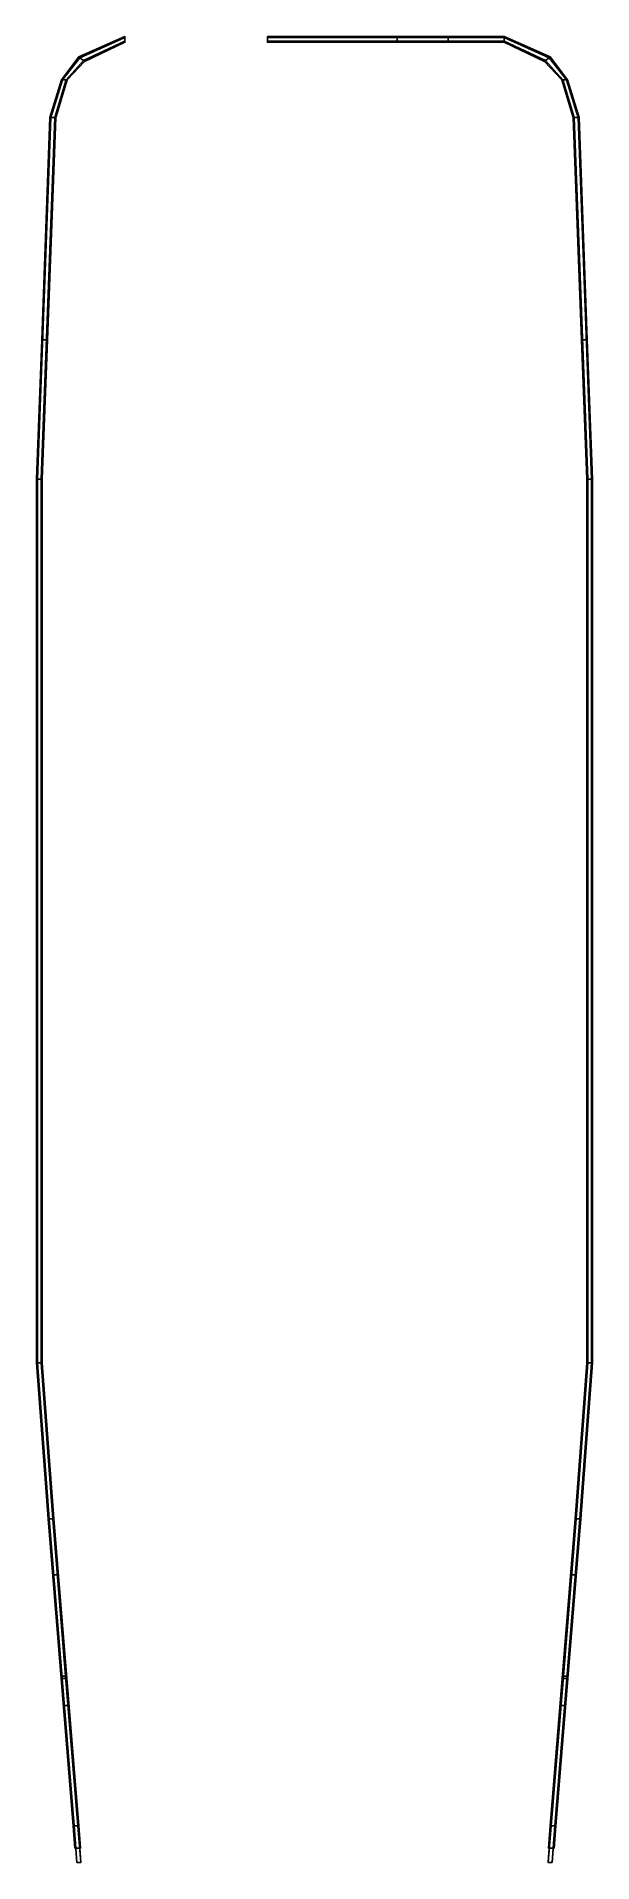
# Model space of a CAD drawing. Extents: x -2.9 to 2.9, y -9.4 to 9.6.
import ezdxf

# ---------------------------------------------------------------- set-up
doc = ezdxf.new("R2010")
doc.units = 0
doc.layers.add('RAILINGS', color=6, linetype='CONTINUOUS')

msp = doc.modelspace()

# ---------------------------------------------------------------- linework, layer by layer
at = {"layer": 'RAILINGS'}
for points in [[(-1.97, 9.54, 1.89), (-2.44, 9.33, 1.89), (-2.45, 9.34, 1.92), (-1.97, 9.55, 1.92)], [(-2.45, 9.34, 1.96), (-2.44, 9.33, 1.99), (-1.97, 9.54, 1.99), (-1.97, 9.55, 1.96)], [(-2.45, 9.34, 1.92), (-2.45, 9.34, 1.96), (-1.97, 9.55, 1.96), (-1.97, 9.55, 1.92)], [(-1.97, 9.54, 0.56), (-2.44, 9.33, 0.56), (-2.44, 9.33, 1.89), (-1.97, 9.54, 1.89)], [(-1.97, 9.54, 1.99), (-2.44, 9.33, 1.99), (-2.4, 9.3, 1.99), (-1.97, 9.5, 1.99)], [(-2.4, 9.3, 1.89), (-2.4, 9.3, 0.56), (-1.97, 9.5, 0.56), (-1.97, 9.5, 1.89)], [(-2.39, 9.29, 1.92), (-2.4, 9.3, 1.89), (-1.97, 9.5, 1.89), (-1.97, 9.49, 1.92)], [(-1.97, 9.5, 1.99), (-2.4, 9.3, 1.99), (-2.39, 9.29, 1.96), (-1.97, 9.49, 1.96)], [(-1.97, 9.49, 1.96), (-2.39, 9.29, 1.96), (-2.39, 9.29, 1.92), (-1.97, 9.49, 1.92)], [(1.97, 9.55, 1.92), (1.97, 9.54, 1.89), (-0.49, 9.54, 1.89), (-0.49, 9.55, 1.92)], [(-0.49, 9.54, 1.99), (1.97, 9.54, 1.99), (1.97, 9.55, 1.96), (-0.49, 9.55, 1.96)], [(-0.49, 9.55, 1.96), (1.97, 9.55, 1.96), (1.97, 9.55, 1.92), (-0.49, 9.55, 1.92)], [(1.39, 9.54, 1.5), (1.97, 9.54, 0.56), (-0.49, 9.54, 0.56), (0.86, 9.54, 1.5)], [(-0.49, 9.5, 1.99), (1.97, 9.5, 1.99), (1.97, 9.54, 1.99), (-0.49, 9.54, 1.99)], [(0.86, 9.54, 1.67), (0.86, 9.54, 1.5), (-0.49, 9.54, 0.56), (-0.49, 9.54, 1.89)], [(1.97, 9.54, 1.89), (1.39, 9.54, 1.67), (0.86, 9.54, 1.67), (-0.49, 9.54, 1.89)], [(-0.49, 9.5, 0.56), (1.97, 9.5, 0.56), (1.39, 9.5, 1.5), (0.86, 9.5, 1.5)], [(-0.49, 9.5, 1.89), (1.97, 9.5, 1.89), (1.97, 9.49, 1.92), (-0.49, 9.49, 1.92)], [(1.97, 9.49, 1.96), (1.97, 9.5, 1.99), (-0.49, 9.5, 1.99), (-0.49, 9.49, 1.96)], [(-0.49, 9.5, 0.56), (0.86, 9.5, 1.5), (0.86, 9.5, 1.67), (-0.49, 9.5, 1.89)], [(0.86, 9.5, 1.67), (1.39, 9.5, 1.67), (1.97, 9.5, 1.89), (-0.49, 9.5, 1.89)], [(1.97, 9.49, 1.92), (1.97, 9.49, 1.96), (-0.49, 9.49, 1.96), (-0.49, 9.49, 1.92)], [(0.86, 9.54, 1.5), (0.86, 9.5, 1.5), (1.39, 9.5, 1.5), (1.39, 9.54, 1.5)], [(0.86, 9.54, 1.67), (0.86, 9.5, 1.67), (0.86, 9.5, 1.5), (0.86, 9.54, 1.5)], [(1.39, 9.54, 1.67), (1.39, 9.5, 1.67), (0.86, 9.5, 1.67), (0.86, 9.54, 1.67)], [(1.39, 9.54, 1.5), (1.39, 9.5, 1.5), (1.39, 9.5, 1.67), (1.39, 9.54, 1.67)], [(1.97, 9.54, 1.89), (1.97, 9.54, 0.56), (1.39, 9.54, 1.5), (1.39, 9.54, 1.67)], [(1.39, 9.5, 1.5), (1.97, 9.5, 0.56), (1.97, 9.5, 1.89), (1.39, 9.5, 1.67)], [(2.45, 9.34, 1.92), (2.44, 9.33, 1.89), (1.97, 9.54, 1.89), (1.97, 9.55, 1.92)], [(1.97, 9.54, 1.99), (2.44, 9.33, 1.99), (2.45, 9.34, 1.96), (1.97, 9.55, 1.96)], [(1.97, 9.55, 1.96), (2.45, 9.34, 1.96), (2.45, 9.34, 1.92), (1.97, 9.55, 1.92)], [(2.44, 9.33, 1.89), (2.44, 9.33, 0.56), (1.97, 9.54, 0.56), (1.97, 9.54, 1.89)], [(1.97, 9.5, 1.99), (2.4, 9.3, 1.99), (2.44, 9.33, 1.99), (1.97, 9.54, 1.99)], [(1.97, 9.5, 0.56), (2.4, 9.3, 0.56), (2.4, 9.3, 1.89), (1.97, 9.5, 1.89)], [(1.97, 9.5, 1.89), (2.4, 9.3, 1.89), (2.39, 9.29, 1.92), (1.97, 9.49, 1.92)], [(2.39, 9.29, 1.96), (2.4, 9.3, 1.99), (1.97, 9.5, 1.99), (1.97, 9.49, 1.96)], [(2.39, 9.29, 1.92), (2.39, 9.29, 1.96), (1.97, 9.49, 1.96), (1.97, 9.49, 1.92)], [(-2.63, 9.1, 1.92), (-2.63, 9.1, 1.96), (-2.45, 9.34, 1.96), (-2.45, 9.34, 1.92)], [(-2.63, 9.1, 1.96), (-2.62, 9.1, 1.99), (-2.44, 9.33, 1.99), (-2.45, 9.34, 1.96)], [(-2.44, 9.33, 1.89), (-2.62, 9.1, 1.89), (-2.63, 9.1, 1.92), (-2.45, 9.34, 1.92)], [(-2.44, 9.33, 0.56), (-2.62, 9.1, 0.56), (-2.62, 9.1, 1.89), (-2.44, 9.33, 1.89)], [(-2.44, 9.33, 1.99), (-2.62, 9.1, 1.99), (-2.58, 9.1, 1.99), (-2.4, 9.3, 1.99)], [(-2.58, 9.1, 1.89), (-2.58, 9.1, 0.56), (-2.4, 9.3, 0.56), (-2.4, 9.3, 1.89)], [(-2.4, 9.3, 1.99), (-2.58, 9.1, 1.99), (-2.57, 9.1, 1.96), (-2.39, 9.29, 1.96)], [(-2.57, 9.1, 1.92), (-2.58, 9.1, 1.89), (-2.4, 9.3, 1.89), (-2.39, 9.29, 1.92)], [(2.57, 9.1, 1.96), (2.58, 9.1, 1.99), (2.4, 9.3, 1.99), (2.39, 9.29, 1.96)], [(2.4, 9.3, 1.89), (2.58, 9.1, 1.89), (2.57, 9.1, 1.92), (2.39, 9.29, 1.92)], [(2.4, 9.3, 1.99), (2.58, 9.1, 1.99), (2.62, 9.1, 1.99), (2.44, 9.33, 1.99)], [(2.4, 9.3, 0.56), (2.58, 9.1, 0.56), (2.58, 9.1, 1.89), (2.4, 9.3, 1.89)], [(2.44, 9.33, 1.99), (2.62, 9.1, 1.99), (2.63, 9.1, 1.96), (2.45, 9.34, 1.96)], [(2.63, 9.1, 1.92), (2.62, 9.1, 1.89), (2.44, 9.33, 1.89), (2.45, 9.34, 1.92)], [(2.62, 9.1, 1.89), (2.62, 9.1, 0.56), (2.44, 9.33, 0.56), (2.44, 9.33, 1.89)], [(2.45, 9.34, 1.96), (2.63, 9.1, 1.96), (2.63, 9.1, 1.92), (2.45, 9.34, 1.92)], [(-2.39, 9.29, 1.96), (-2.57, 9.1, 1.96), (-2.57, 9.1, 1.92), (-2.39, 9.29, 1.92)], [(2.57, 9.1, 1.92), (2.57, 9.1, 1.96), (2.39, 9.29, 1.96), (2.39, 9.29, 1.92)], [(-2.62, 9.1, 1.89), (-2.74, 8.71, 1.89), (-2.75, 8.71, 1.92), (-2.63, 9.1, 1.92)], [(-2.75, 8.71, 1.96), (-2.74, 8.71, 1.99), (-2.62, 9.1, 1.99), (-2.63, 9.1, 1.96)], [(-2.75, 8.71, 1.92), (-2.75, 8.71, 1.96), (-2.63, 9.1, 1.96), (-2.63, 9.1, 1.92)], [(-2.62, 9.1, 0.56), (-2.74, 8.71, 0.56), (-2.74, 8.71, 1.89), (-2.62, 9.1, 1.89)], [(-2.62, 9.1, 1.99), (-2.74, 8.71, 1.99), (-2.7, 8.71, 1.99), (-2.58, 9.1, 1.99)], [(-2.7, 8.71, 1.89), (-2.7, 8.71, 0.56), (-2.58, 9.1, 0.56), (-2.58, 9.1, 1.89)], [(-2.69, 8.71, 1.92), (-2.7, 8.71, 1.89), (-2.58, 9.1, 1.89), (-2.57, 9.1, 1.92)], [(-2.58, 9.1, 1.99), (-2.7, 8.71, 1.99), (-2.69, 8.71, 1.96), (-2.57, 9.1, 1.96)], [(-2.57, 9.1, 1.96), (-2.69, 8.71, 1.96), (-2.69, 8.71, 1.92), (-2.57, 9.1, 1.92)], [(2.58, 9.1, 1.89), (2.7, 8.71, 1.89), (2.69, 8.71, 1.92), (2.57, 9.1, 1.92)], [(2.69, 8.71, 1.96), (2.7, 8.71, 1.99), (2.58, 9.1, 1.99), (2.57, 9.1, 1.96)], [(2.69, 8.71, 1.92), (2.69, 8.71, 1.96), (2.57, 9.1, 1.96), (2.57, 9.1, 1.92)], [(2.58, 9.1, 0.56), (2.7, 8.71, 0.56), (2.7, 8.71, 1.89), (2.58, 9.1, 1.89)], [(2.58, 9.1, 1.99), (2.7, 8.71, 1.99), (2.74, 8.71, 1.99), (2.62, 9.1, 1.99)], [(2.74, 8.71, 1.89), (2.74, 8.71, 0.56), (2.62, 9.1, 0.56), (2.62, 9.1, 1.89)], [(2.75, 8.71, 1.92), (2.74, 8.71, 1.89), (2.62, 9.1, 1.89), (2.63, 9.1, 1.92)], [(2.62, 9.1, 1.99), (2.74, 8.71, 1.99), (2.75, 8.71, 1.96), (2.63, 9.1, 1.96)], [(2.63, 9.1, 1.96), (2.75, 8.71, 1.96), (2.75, 8.71, 1.92), (2.63, 9.1, 1.92)], [(-2.74, 8.71, 0.56), (-2.88, 4.95, 0.56), (-2.88, 4.95, 1.52), (-2.74, 8.71, 1.89)], [(-2.74, 8.71, 1.89), (-2.88, 4.95, 1.52), (-2.826, 6.4, 1.89)], [(-2.84, 4.95, 1.52), (-2.84, 4.95, 0.56), (-2.7, 8.71, 0.56), (-2.7, 8.71, 1.89)], [(-2.786, 6.4, 1.89), (-2.84, 4.95, 1.52), (-2.7, 8.71, 1.89), (-2.786, 6.4, 1.89)], [(-2.74, 8.71, 1.89), (-2.826, 6.4, 1.89), (-2.836, 6.4, 1.92), (-2.75, 8.71, 1.92)], [(-2.836, 6.4, 1.96), (-2.826, 6.4, 1.99), (-2.74, 8.71, 1.99), (-2.75, 8.71, 1.96)], [(-2.836, 6.4, 1.92), (-2.836, 6.4, 1.96), (-2.75, 8.71, 1.96), (-2.75, 8.71, 1.92)], [(-2.74, 8.71, 1.99), (-2.826, 6.4, 1.99), (-2.786, 6.4, 1.99), (-2.7, 8.71, 1.99)], [(-2.776, 6.4, 1.92), (-2.786, 6.4, 1.89), (-2.7, 8.71, 1.89), (-2.69, 8.71, 1.92)], [(-2.7, 8.71, 1.99), (-2.786, 6.4, 1.99), (-2.776, 6.4, 1.96), (-2.69, 8.71, 1.96)], [(-2.69, 8.71, 1.96), (-2.776, 6.4, 1.96), (-2.776, 6.4, 1.92), (-2.69, 8.71, 1.92)], [(2.776, 6.4, 1.92), (2.776, 6.4, 1.96), (2.69, 8.71, 1.96), (2.69, 8.71, 1.92)], [(2.776, 6.4, 1.96), (2.786, 6.4, 1.99), (2.7, 8.71, 1.99), (2.69, 8.71, 1.96)], [(2.7, 8.71, 1.89), (2.786, 6.4, 1.89), (2.776, 6.4, 1.92), (2.69, 8.71, 1.92)], [(2.7, 8.71, 0.56), (2.84, 4.95, 0.56), (2.84, 4.95, 1.52), (2.7, 8.71, 1.89)], [(2.7, 8.71, 1.99), (2.786, 6.4, 1.99), (2.826, 6.4, 1.99), (2.74, 8.71, 1.99)], [(2.7, 8.71, 1.89), (2.84, 4.95, 1.52), (2.786, 6.4, 1.89)], [(2.88, 4.95, 1.52), (2.88, 4.95, 0.56), (2.74, 8.71, 0.56), (2.74, 8.71, 1.89)], [(2.74, 8.71, 1.99), (2.826, 6.4, 1.99), (2.836, 6.4, 1.96), (2.75, 8.71, 1.96)], [(2.836, 6.4, 1.92), (2.826, 6.4, 1.89), (2.74, 8.71, 1.89), (2.75, 8.71, 1.92)], [(2.826, 6.4, 1.89), (2.88, 4.95, 1.52), (2.74, 8.71, 1.89), (2.826, 6.4, 1.89)], [(2.75, 8.71, 1.96), (2.836, 6.4, 1.96), (2.836, 6.4, 1.92), (2.75, 8.71, 1.92)], [(-2.89, 4.95, 1.55), (-2.89, 4.95, 1.59), (-2.836, 6.4, 1.96), (-2.836, 6.4, 1.92)], [(-2.826, 6.4, 1.89), (-2.88, 4.95, 1.52), (-2.89, 4.95, 1.55), (-2.836, 6.4, 1.92)], [(-2.89, 4.95, 1.59), (-2.88, 4.95, 1.62), (-2.826, 6.4, 1.99), (-2.836, 6.4, 1.96)], [(-2.826, 6.4, 1.99), (-2.88, 4.95, 1.62), (-2.84, 4.95, 1.62), (-2.786, 6.4, 1.99)], [(-2.83, 4.95, 1.55), (-2.84, 4.95, 1.52), (-2.786, 6.4, 1.89), (-2.776, 6.4, 1.92)], [(-2.786, 6.4, 1.99), (-2.84, 4.95, 1.62), (-2.83, 4.95, 1.59), (-2.776, 6.4, 1.96)], [(-2.776, 6.4, 1.96), (-2.83, 4.95, 1.59), (-2.83, 4.95, 1.55), (-2.776, 6.4, 1.92)], [(2.83, 4.95, 1.55), (2.83, 4.95, 1.59), (2.776, 6.4, 1.96), (2.776, 6.4, 1.92)], [(2.786, 6.4, 1.89), (2.84, 4.95, 1.52), (2.83, 4.95, 1.55), (2.776, 6.4, 1.92)], [(2.83, 4.95, 1.59), (2.84, 4.95, 1.62), (2.786, 6.4, 1.99), (2.776, 6.4, 1.96)], [(2.786, 6.4, 1.99), (2.84, 4.95, 1.62), (2.88, 4.95, 1.62), (2.826, 6.4, 1.99)], [(2.89, 4.95, 1.55), (2.88, 4.95, 1.52), (2.826, 6.4, 1.89), (2.836, 6.4, 1.92)], [(2.826, 6.4, 1.99), (2.88, 4.95, 1.62), (2.89, 4.95, 1.59), (2.836, 6.4, 1.96)], [(2.836, 6.4, 1.96), (2.89, 4.95, 1.59), (2.89, 4.95, 1.55), (2.836, 6.4, 1.92)], [(-2.89, -4.23, 1.7), (-2.88, -4.23, 1.73), (-2.88, 4.95, 1.62), (-2.89, 4.95, 1.59)], [(-2.89, -4.23, 1.66), (-2.89, -4.23, 1.7), (-2.89, 4.95, 1.59), (-2.89, 4.95, 1.55)], [(-2.88, 4.95, 1.52), (-2.88, -4.23, 1.63), (-2.89, -4.23, 1.66), (-2.89, 4.95, 1.55)], [(-2.88, 4.95, 1.62), (-2.88, -4.23, 1.73), (-2.84, -4.23, 1.73), (-2.84, 4.95, 1.62)], [(-2.88, 4.95, 0.56), (-2.88, -4.23, 0.67), (-2.88, -4.23, 1.63), (-2.88, 4.95, 1.52)], [(-2.84, 4.95, 1.62), (-2.84, -4.23, 1.73), (-2.83, -4.23, 1.7), (-2.83, 4.95, 1.59)], [(-2.83, -4.23, 1.66), (-2.84, -4.23, 1.63), (-2.84, 4.95, 1.52), (-2.83, 4.95, 1.55)], [(-2.84, -4.23, 1.63), (-2.84, -4.23, 0.67), (-2.84, 4.95, 0.56), (-2.84, 4.95, 1.52)], [(-2.83, 4.95, 1.59), (-2.83, -4.23, 1.7), (-2.83, -4.23, 1.66), (-2.83, 4.95, 1.55)], [(2.84, 4.95, 1.52), (2.84, -4.23, 1.63), (2.83, -4.23, 1.66), (2.83, 4.95, 1.55)], [(2.83, -4.23, 1.7), (2.84, -4.23, 1.73), (2.84, 4.95, 1.62), (2.83, 4.95, 1.59)], [(2.83, -4.23, 1.66), (2.83, -4.23, 1.7), (2.83, 4.95, 1.59), (2.83, 4.95, 1.55)], [(2.84, 4.95, 0.56), (2.84, -4.23, 0.67), (2.84, -4.23, 1.63), (2.84, 4.95, 1.52)], [(2.84, 4.95, 1.62), (2.84, -4.23, 1.73), (2.88, -4.23, 1.73), (2.88, 4.95, 1.62)], [(2.88, -4.23, 1.63), (2.88, -4.23, 0.67), (2.88, 4.95, 0.56), (2.88, 4.95, 1.52)], [(2.89, -4.23, 1.66), (2.88, -4.23, 1.63), (2.88, 4.95, 1.52), (2.89, 4.95, 1.55)], [(2.88, 4.95, 1.62), (2.88, -4.23, 1.73), (2.89, -4.23, 1.7), (2.89, 4.95, 1.59)], [(2.89, 4.95, 1.59), (2.89, -4.23, 1.7), (2.89, -4.23, 1.66), (2.89, 4.95, 1.55)], [(-2.77, -5.85, 1.7), (-2.76, -5.85, 1.73), (-2.88, -4.23, 1.73), (-2.89, -4.23, 1.7)], [(-2.77, -5.85, 1.66), (-2.77, -5.85, 1.7), (-2.89, -4.23, 1.7), (-2.89, -4.23, 1.66)], [(-2.88, -4.23, 1.63), (-2.76, -5.85, 1.63), (-2.77, -5.85, 1.66), (-2.89, -4.23, 1.66)], [(-2.88, -4.23, 0.67), (-2.76, -5.85, 0.67), (-2.76, -5.85, 1.63), (-2.88, -4.23, 1.63)], [(-2.88, -4.23, 1.73), (-2.76, -5.85, 1.73), (-2.72, -5.85, 1.73), (-2.84, -4.23, 1.73)], [(-2.72, -5.85, 1.63), (-2.72, -5.85, 0.67), (-2.84, -4.23, 0.67), (-2.84, -4.23, 1.63)], [(-2.84, -4.23, 1.73), (-2.72, -5.85, 1.73), (-2.71, -5.85, 1.7), (-2.83, -4.23, 1.7)], [(-2.71, -5.85, 1.66), (-2.72, -5.85, 1.63), (-2.84, -4.23, 1.63), (-2.83, -4.23, 1.66)], [(-2.83, -4.23, 1.7), (-2.71, -5.85, 1.7), (-2.71, -5.85, 1.66), (-2.83, -4.23, 1.66)], [(2.84, -4.23, 1.63), (2.72, -5.85, 1.63), (2.71, -5.85, 1.66), (2.83, -4.23, 1.66)], [(2.71, -5.85, 1.7), (2.72, -5.85, 1.73), (2.84, -4.23, 1.73), (2.83, -4.23, 1.7)], [(2.71, -5.85, 1.66), (2.71, -5.85, 1.7), (2.83, -4.23, 1.7), (2.83, -4.23, 1.66)], [(2.84, -4.23, 0.67), (2.72, -5.85, 0.67), (2.72, -5.85, 1.63), (2.84, -4.23, 1.63)], [(2.84, -4.23, 1.73), (2.72, -5.85, 1.73), (2.76, -5.85, 1.73), (2.88, -4.23, 1.73)], [(2.76, -5.85, 1.63), (2.76, -5.85, 0.67), (2.88, -4.23, 0.67), (2.88, -4.23, 1.63)], [(2.77, -5.85, 1.66), (2.76, -5.85, 1.63), (2.88, -4.23, 1.63), (2.89, -4.23, 1.66)], [(2.88, -4.23, 1.73), (2.76, -5.85, 1.73), (2.77, -5.85, 1.7), (2.89, -4.23, 1.7)], [(2.89, -4.23, 1.7), (2.77, -5.85, 1.7), (2.77, -5.85, 1.66), (2.89, -4.23, 1.66)], [(-2.51, -9.04, 2.09), (-2.5, -9.04, 2.12), (-2.76, -5.85, 1.73), (-2.77, -5.85, 1.7)], [(-2.51, -9.04, 2.05), (-2.51, -9.04, 2.09), (-2.77, -5.85, 1.7), (-2.77, -5.85, 1.66)], [(-2.76, -5.85, 1.63), (-2.5, -9.04, 2.02), (-2.51, -9.04, 2.05), (-2.77, -5.85, 1.66)], [(-2.76, -5.85, 0.67), (-2.5, -9.04, 1.06), (-2.625, -7.51, 1.443), (-2.713, -6.43, 1.311)], [(-2.76, -5.85, 1.73), (-2.627, -7.486, 1.93), (-2.587, -7.486, 1.93), (-2.72, -5.85, 1.73)], [(-2.76, -5.85, 0.67), (-2.713, -6.43, 1.311), (-2.713, -6.43, 1.701), (-2.76, -5.85, 1.63)], [(-2.585, -7.51, 1.443), (-2.46, -9.04, 1.06), (-2.72, -5.85, 0.67), (-2.673, -6.43, 1.311)], [(-2.72, -5.85, 1.73), (-2.46, -9.04, 2.12), (-2.45, -9.04, 2.09), (-2.71, -5.85, 1.7)], [(-2.45, -9.04, 2.05), (-2.46, -9.04, 2.02), (-2.72, -5.85, 1.63), (-2.71, -5.85, 1.66)], [(-2.673, -6.43, 1.701), (-2.673, -6.43, 1.311), (-2.72, -5.85, 0.67), (-2.72, -5.85, 1.63)], [(-2.71, -5.85, 1.7), (-2.45, -9.04, 2.09), (-2.45, -9.04, 2.05), (-2.71, -5.85, 1.66)], [(2.72, -5.85, 1.63), (2.46, -9.04, 2.02), (2.45, -9.04, 2.05), (2.71, -5.85, 1.66)], [(2.45, -9.04, 2.09), (2.46, -9.04, 2.12), (2.72, -5.85, 1.73), (2.71, -5.85, 1.7)], [(2.45, -9.04, 2.05), (2.45, -9.04, 2.09), (2.71, -5.85, 1.7), (2.71, -5.85, 1.66)], [(2.72, -5.85, 0.67), (2.46, -9.04, 1.06), (2.585, -7.51, 1.443), (2.673, -6.43, 1.311)], [(2.625, -7.51, 1.443), (2.5, -9.04, 1.06), (2.76, -5.85, 0.67), (2.713, -6.43, 1.311)], [(2.51, -9.04, 2.05), (2.5, -9.04, 2.02), (2.76, -5.85, 1.63), (2.77, -5.85, 1.66)], [(2.76, -5.85, 1.73), (2.5, -9.04, 2.12), (2.51, -9.04, 2.09), (2.77, -5.85, 1.7)], [(2.77, -5.85, 1.7), (2.51, -9.04, 2.09), (2.51, -9.04, 2.05), (2.77, -5.85, 1.66)], [(2.72, -5.85, 1.73), (2.587, -7.486, 1.93), (2.627, -7.486, 1.93), (2.76, -5.85, 1.73)], [(2.72, -5.85, 0.67), (2.673, -6.43, 1.311), (2.673, -6.43, 1.701), (2.72, -5.85, 1.63)], [(2.713, -6.43, 1.701), (2.713, -6.43, 1.311), (2.76, -5.85, 0.67), (2.76, -5.85, 1.63)], [(-2.713, -6.43, 1.701), (-2.713, -6.43, 1.311), (-2.673, -6.43, 1.311), (-2.673, -6.43, 1.701)], [(-2.713, -6.43, 1.311), (-2.625, -7.51, 1.443), (-2.585, -7.51, 1.443), (-2.673, -6.43, 1.311)], [(-2.625, -7.51, 1.833), (-2.713, -6.43, 1.701), (-2.673, -6.43, 1.701), (-2.585, -7.51, 1.833)], [(2.673, -6.43, 1.311), (2.585, -7.51, 1.443), (2.625, -7.51, 1.443), (2.713, -6.43, 1.311)], [(2.585, -7.51, 1.833), (2.673, -6.43, 1.701), (2.713, -6.43, 1.701), (2.625, -7.51, 1.833)], [(2.673, -6.43, 1.701), (2.673, -6.43, 1.311), (2.713, -6.43, 1.311), (2.713, -6.43, 1.701)], [(-2.627, -7.486, 1.93), (-2.602, -7.79, 2.19), (-2.562, -7.79, 2.19), (-2.587, -7.486, 1.93)], [(-2.627, -7.486, 1.93), (-2.5, -9.04, 2.12), (-2.5, -9.04, 2.57), (-2.602, -7.79, 2.19)], [(-2.625, -7.51, 1.443), (-2.625, -7.51, 1.833), (-2.585, -7.51, 1.833), (-2.585, -7.51, 1.443)], [(-2.625, -7.51, 1.443), (-2.5, -9.04, 1.06), (-2.5, -9.04, 2.02), (-2.625, -7.51, 1.833)], [(-2.587, -7.486, 1.93), (-2.562, -7.79, 2.19), (-2.46, -9.04, 2.57), (-2.46, -9.04, 2.12)], [(-2.46, -9.04, 2.02), (-2.46, -9.04, 1.06), (-2.585, -7.51, 1.443), (-2.585, -7.51, 1.833)], [(2.587, -7.486, 1.93), (2.46, -9.04, 2.12), (2.46, -9.04, 2.57), (2.562, -7.79, 2.19)], [(2.585, -7.51, 1.443), (2.46, -9.04, 1.06), (2.46, -9.04, 2.02), (2.585, -7.51, 1.833)], [(2.627, -7.486, 1.93), (2.602, -7.79, 2.19), (2.5, -9.04, 2.57), (2.5, -9.04, 2.12)], [(2.5, -9.04, 2.02), (2.5, -9.04, 1.06), (2.625, -7.51, 1.443), (2.625, -7.51, 1.833)], [(2.587, -7.486, 1.93), (2.562, -7.79, 2.19), (2.602, -7.79, 2.19), (2.627, -7.486, 1.93)], [(2.585, -7.51, 1.443), (2.585, -7.51, 1.833), (2.625, -7.51, 1.833), (2.625, -7.51, 1.443)], [(-2.602, -7.79, 2.19), (-2.5, -9.04, 2.57), (-2.46, -9.04, 2.57), (-2.562, -7.79, 2.19)], [(2.562, -7.79, 2.19), (2.46, -9.04, 2.57), (2.5, -9.04, 2.57), (2.602, -7.79, 2.19)], [(-2.5, -9.04, 2.02), (-2.481, -9.27, 2.02), (-2.491, -9.27, 2.05), (-2.51, -9.04, 2.05)], [(-2.491, -9.27, 2.05), (-2.491, -9.27, 2.09), (-2.51, -9.04, 2.09), (-2.51, -9.04, 2.05)], [(-2.491, -9.27, 2.09), (-2.481, -9.27, 2.12), (-2.5, -9.04, 2.12), (-2.51, -9.04, 2.09)], [(-2.481, -9.27, 2.02), (-2.5, -9.04, 1.06), (-2.46, -9.04, 1.06), (-2.441, -9.27, 2.02)], [(-2.5, -9.04, 2.02), (-2.5, -9.04, 1.06), (-2.5, -9.04, 1.06), (-2.481, -9.27, 2.02)], [(-2.5, -9.04, 2.57), (-2.469, -9.42, 2.67), (-2.429, -9.42, 2.67), (-2.46, -9.04, 2.57)], [(-2.5, -9.04, 2.12), (-2.481, -9.27, 2.12), (-2.469, -9.42, 2.67), (-2.5, -9.04, 2.57)], [(-2.431, -9.27, 2.05), (-2.441, -9.27, 2.02), (-2.46, -9.04, 2.02), (-2.45, -9.04, 2.05)], [(-2.46, -9.04, 2.12), (-2.441, -9.27, 2.12), (-2.431, -9.27, 2.09), (-2.45, -9.04, 2.09)], [(-2.441, -9.27, 2.02), (-2.46, -9.04, 1.06), (-2.46, -9.04, 1.06), (-2.46, -9.04, 2.02)], [(-2.46, -9.04, 2.57), (-2.429, -9.42, 2.67), (-2.441, -9.27, 2.12), (-2.46, -9.04, 2.12)], [(-2.45, -9.04, 2.09), (-2.431, -9.27, 2.09), (-2.431, -9.27, 2.05), (-2.45, -9.04, 2.05)], [(2.46, -9.04, 2.57), (2.429, -9.42, 2.67), (2.469, -9.42, 2.67), (2.5, -9.04, 2.57)], [(2.441, -9.27, 2.12), (2.429, -9.42, 2.67), (2.46, -9.04, 2.57), (2.46, -9.04, 2.12)], [(2.431, -9.27, 2.09), (2.441, -9.27, 2.12), (2.46, -9.04, 2.12), (2.45, -9.04, 2.09)], [(2.431, -9.27, 2.05), (2.431, -9.27, 2.09), (2.45, -9.04, 2.09), (2.45, -9.04, 2.05)], [(2.46, -9.04, 2.02), (2.441, -9.27, 2.02), (2.431, -9.27, 2.05), (2.45, -9.04, 2.05)], [(2.441, -9.27, 2.02), (2.46, -9.04, 1.06), (2.5, -9.04, 1.06), (2.481, -9.27, 2.02)], [(2.46, -9.04, 2.02), (2.46, -9.04, 1.06), (2.46, -9.04, 1.06), (2.441, -9.27, 2.02)], [(2.5, -9.04, 2.57), (2.469, -9.42, 2.67), (2.481, -9.27, 2.12), (2.5, -9.04, 2.12)], [(2.491, -9.27, 2.05), (2.481, -9.27, 2.02), (2.5, -9.04, 2.02), (2.51, -9.04, 2.05)], [(2.5, -9.04, 2.12), (2.481, -9.27, 2.12), (2.491, -9.27, 2.09), (2.51, -9.04, 2.09)], [(2.481, -9.27, 2.02), (2.5, -9.04, 1.06), (2.5, -9.04, 1.06), (2.5, -9.04, 2.02)], [(2.51, -9.04, 2.09), (2.491, -9.27, 2.09), (2.491, -9.27, 2.05), (2.51, -9.04, 2.05)], [(-2.431, -9.27, 2.05), (-2.431, -9.27, 2.09), (-2.491, -9.27, 2.09), (-2.491, -9.27, 2.05)], [(-2.431, -9.27, 2.09), (-2.441, -9.27, 2.12), (-2.481, -9.27, 2.12), (-2.491, -9.27, 2.09)], [(-2.491, -9.27, 2.05), (-2.481, -9.27, 2.02), (-2.441, -9.27, 2.02), (-2.431, -9.27, 2.05)], [(-2.469, -9.42, 2.67), (-2.481, -9.27, 2.12), (-2.441, -9.27, 2.12), (-2.429, -9.42, 2.67)], [(2.481, -9.27, 2.12), (2.469, -9.42, 2.67), (2.429, -9.42, 2.67), (2.441, -9.27, 2.12)], [(2.431, -9.27, 2.05), (2.441, -9.27, 2.02), (2.481, -9.27, 2.02), (2.491, -9.27, 2.05)], [(2.491, -9.27, 2.09), (2.481, -9.27, 2.12), (2.441, -9.27, 2.12), (2.431, -9.27, 2.09)], [(2.491, -9.27, 2.05), (2.491, -9.27, 2.09), (2.431, -9.27, 2.09), (2.431, -9.27, 2.05)]]:
    msp.add_3dface(points, dxfattribs=at)

doc.saveas('drawing.dxf')
